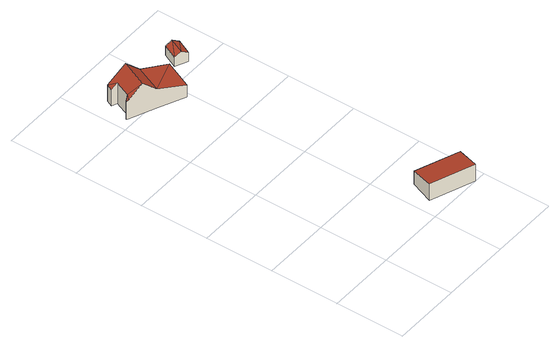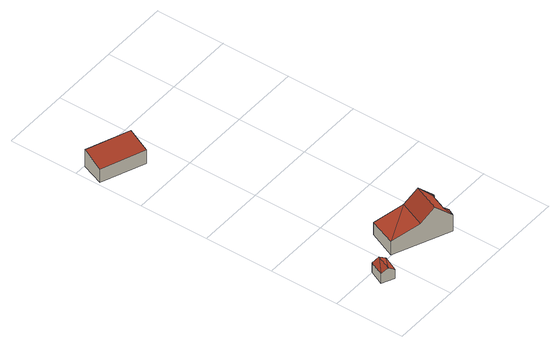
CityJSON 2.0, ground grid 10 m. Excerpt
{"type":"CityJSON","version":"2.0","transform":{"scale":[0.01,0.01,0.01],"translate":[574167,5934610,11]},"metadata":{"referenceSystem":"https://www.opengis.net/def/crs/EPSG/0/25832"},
"CityObjects":{
"building1":{"type":"Building","attributes":{"Grundfläche 2D":"23.823874","Grundhöhe NN":"11.510"},"geometry":[{"type":"Solid","lod":"3","boundaries":[[[[0,1,2,3]],[[4,5,3,2]],[[5,6,0,3]],[[6,7,1,0]],[[7,4,2,1]],[[7,6,5,4]]]],"semantics":{"surfaces":[{"type":"RoofSurface"},{"type":"WallSurface"},{"type":"GroundSurface"}],"values":[[0,1,1,1,1,2]]}}]},
"building2":{"type":"Building","attributes":{"Grundfläche 2D":"34.722759","Grundhöhe NN":"12.793"},"geometry":[{"type":"Solid","lod":"3","boundaries":[[[[8,9,10]],[[11,9,8]],[[11,12,13,9]],[[13,12,14,15,16]],[[17,15,14]],[[18,19,16]],[[19,13,16]],[[20,19,18]],[[8,10,21,22]],[[14,12,11,8,22,23]],[[17,14,23,24]],[[16,15,25,26]],[[15,17,24,25]],[[18,16,26,27]],[[20,18,27,28]],[[10,9,13,19,20,28,29,30,21]],[[23,22,21,30,29,28,27,26,25,24]]]],"semantics":{"surfaces":[{"type":"RoofSurface"},{"type":"WallSurface"},{"type":"GroundSurface"}],"values":[[0,0,0,0,0,0,0,0,1,1,1,1,1,1,1,1,2]]}}]},
"building3":{"type":"Building","attributes":{"Grundfläche 2D":"4.646401","Grundhöhe NN":"12.662"},"geometry":[{"type":"Solid","lod":"3","boundaries":[[[[31,32,33]],[[31,33,34]],[[35,34,36]],[[31,34,35]],[[33,32,37,38]],[[36,34,33,38,39]],[[35,36,39,40]],[[37,32,31,35,40]],[[39,38,37,40]]]],"semantics":{"surfaces":[{"type":"RoofSurface"},{"type":"WallSurface"},{"type":"GroundSurface"}],"values":[[0,0,0,0,1,1,1,1,2]]}}]}
},
"vertices":[
[1332,570,269],[1207,237,324],[1834,1,326],[1960,333,270],[1834,1,51],[1960,333,51],[1332,570,51],[1207,237,51],
[994,4073,397],[444,3851,497],[827,3678,382],[608,4238,497],[420,4318,677],[255,3933,677],[186,4418,442],[220,4289,519],[125,4062,519],[138,4319,442],[56,4038,461],[72,4012,486],[49,4023,461],[827,3678,179],[994,4073,179],[186,4418,179],[138,4319,179],[220,4289,179],[125,4062,179],[56,4038,179],[49,4023,179],[72,4012,179],[444,3851,179],
[1384,4323,375],[1300,4363,314],[1199,4150,314],[1290,4106,375],[1478,4279,314],[1377,4066,314],[1300,4363,166],[1199,4150,166],[1377,4066,166],[1478,4279,166]
]}
